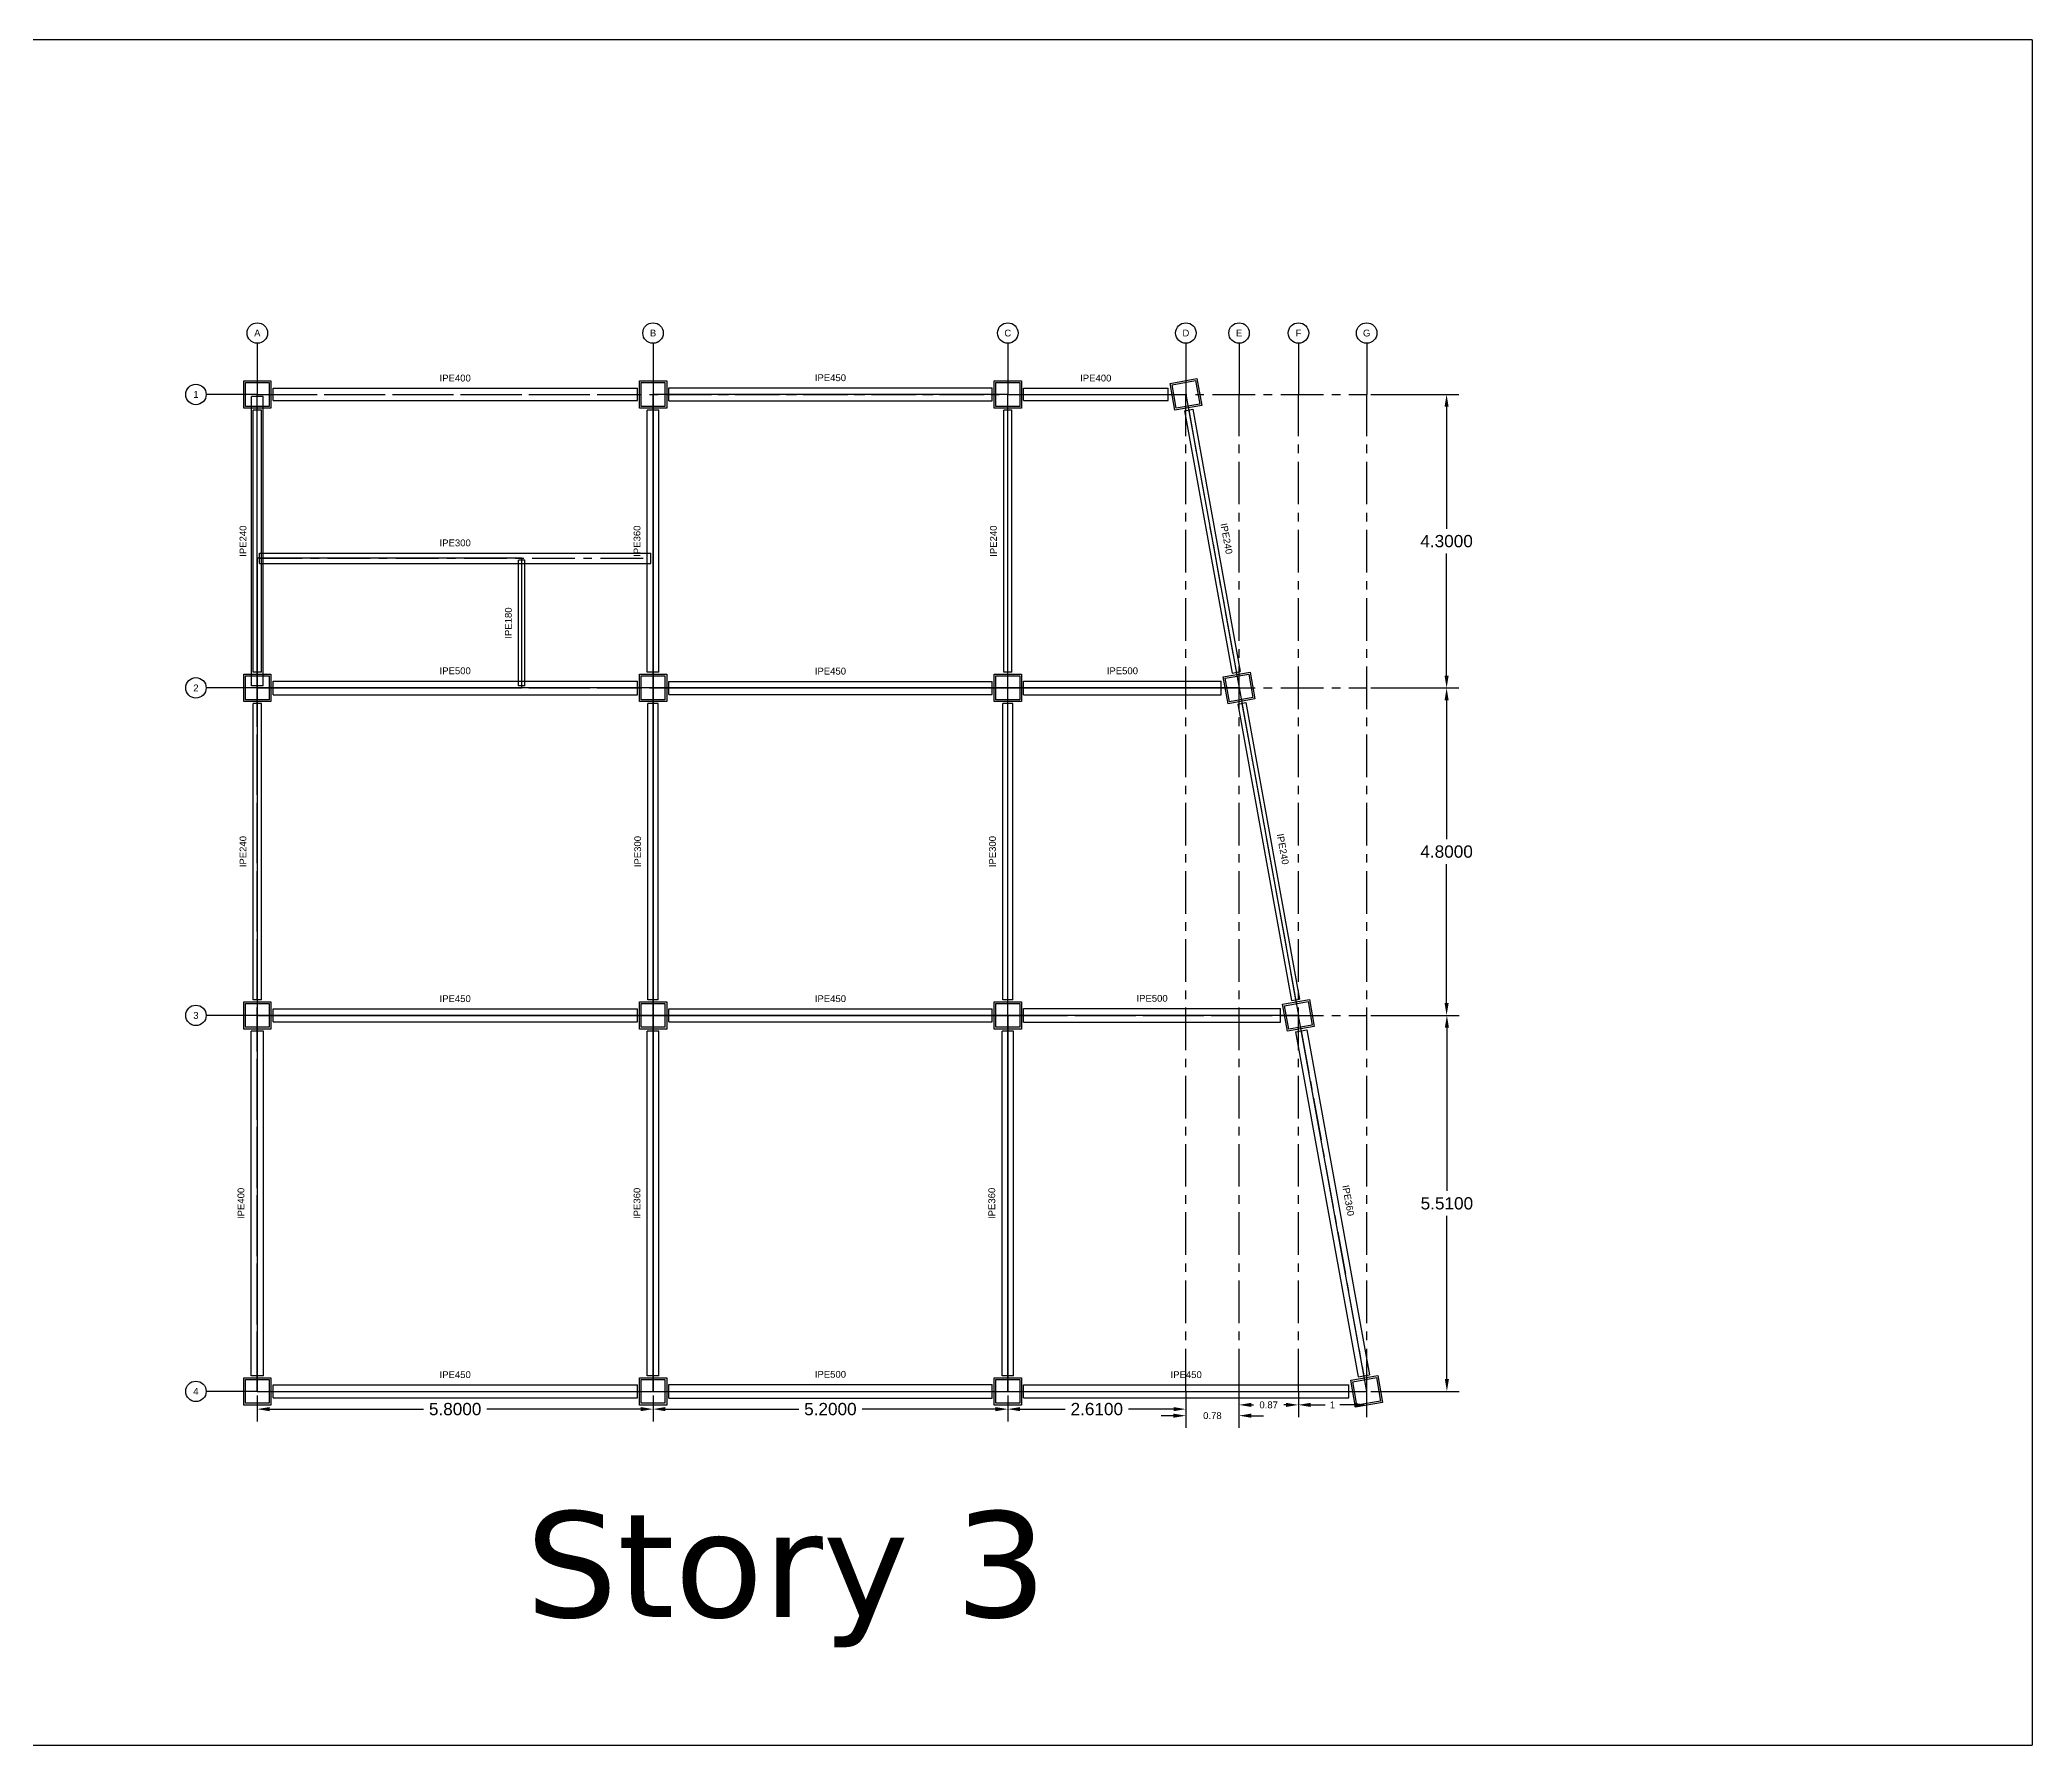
# Model space of a CAD drawing. Header units: metres. Extents: x 158 to 495, y 93 to 262.
# Drawn here: x 244.16 to 273.36, y 197.9 to 222.89 of the extents above; entities that cross this region are included whole.
import ezdxf
from ezdxf.enums import TextEntityAlignment as Align

# ---------------------------------------------------------------- set-up
doc = ezdxf.new("R2010")
doc.units = ezdxf.units.M
doc.header["$MEASUREMENT"] = 0
doc.linetypes.add('CENTER', pattern=[2, 1.25, -0.25, 0.25, -0.25])
doc.styles.get("Standard").update_dxf_attribs({"font": 'arial.ttf'})
doc.dimstyles.get("Standard").update_dxf_attribs({"dimtxt": 0.18, "dimasz": 0.18, "dimexe": 0.18, "dimexo": 0.0625, "dimgap": 0.09, "dimtad": 0, "dimtih": 1, "dimtoh": 1, "dimdec": 4, "dimzin": 0, "dimdsep": 46, "dimtxsty": 'Standard', "dimcen": 0.09, "dimadec": 0, "dimazin": 0, "dimtfac": 1, "dimtdec": 4, "dimtofl": 0, "dimtmove": 0, "dimatfit": 3, "dimfxl": 1, "dimtolj": 1, "dimtzin": 0, "dimarcsym": 0})

# ---------------------------------------------------------------- blocks, each defined once
blk = doc.blocks.new('*D199')
at = {"color": 0, "lineweight": -2, "transparency": 16777216}
for p, q in [((247.349, 203.018), (247.349, 202.64)), ((253.149, 203.018), (253.149, 202.64)), ((247.529, 202.82), (249.786, 202.82)), ((252.969, 202.82), (250.713, 202.82))]:
    blk.add_line(p, q, dxfattribs=at)
at = {"color": 0, "transparency": 16777216}
for points in [[(247.529, 202.85), (247.529, 202.79), (247.349, 202.82)], [(252.969, 202.85), (252.969, 202.79), (253.149, 202.82)]]:
    blk.add_solid(points, dxfattribs=at)
at = {"layer": 'Defpoints', "color": 0, "transparency": 16777216}
for p in [(247.349, 203.08), (253.149, 203.08), (253.149, 202.82)]:
    blk.add_point(p, dxfattribs=at)
at = {"color": 0, "transparency": 16777216, "insert": (250.249, 202.82), "char_height": 0.18, "attachment_point": 5}
blk.add_mtext('\\A1;5.8000', dxfattribs=at)
blk = doc.blocks.new('*D200')
at = {"color": 0, "lineweight": -2, "transparency": 16777216}
for p, q in [((253.149, 203.018), (253.149, 202.64)), ((258.349, 203.018), (258.349, 202.64)), ((253.329, 202.82), (255.286, 202.82)), ((258.169, 202.82), (256.213, 202.82))]:
    blk.add_line(p, q, dxfattribs=at)
at = {"color": 0, "transparency": 16777216}
for points in [[(253.329, 202.85), (253.329, 202.79), (253.149, 202.82)], [(258.169, 202.85), (258.169, 202.79), (258.349, 202.82)]]:
    blk.add_solid(points, dxfattribs=at)
at = {"layer": 'Defpoints', "color": 0, "transparency": 16777216}
for p in [(253.149, 203.08), (258.349, 203.08), (258.349, 202.82)]:
    blk.add_point(p, dxfattribs=at)
at = {"color": 0, "transparency": 16777216, "insert": (255.749, 202.82), "char_height": 0.18, "attachment_point": 5}
blk.add_mtext('\\A1;5.2000', dxfattribs=at)
blk = doc.blocks.new('*D201')
at = {"color": 0, "lineweight": -2, "transparency": 16777216}
for p, q in [((258.349, 203.018), (258.349, 202.64)), ((260.959, 203.018), (260.959, 202.64)), ((258.529, 202.82), (259.19, 202.82)), ((260.779, 202.82), (260.119, 202.82))]:
    blk.add_line(p, q, dxfattribs=at)
at = {"color": 0, "transparency": 16777216}
for points in [[(258.529, 202.85), (258.529, 202.79), (258.349, 202.82)], [(260.779, 202.85), (260.779, 202.79), (260.959, 202.82)]]:
    blk.add_solid(points, dxfattribs=at)
at = {"layer": 'Defpoints', "color": 0, "transparency": 16777216}
for p in [(258.349, 203.08), (260.959, 203.08), (260.959, 202.82)]:
    blk.add_point(p, dxfattribs=at)
at = {"color": 0, "transparency": 16777216, "insert": (259.654, 202.82), "char_height": 0.18, "attachment_point": 5}
blk.add_mtext('\\A1;2.6100', dxfattribs=at)
blk = doc.blocks.new('*D223')
at = {"color": 0, "lineweight": -2, "transparency": 16777216}
for p, q in [((263.672, 217.69), (264.961, 217.69)), ((264.781, 217.51), (264.781, 215.722)), ((264.781, 213.57), (264.781, 215.358)), ((263.672, 213.39), (264.961, 213.39))]:
    blk.add_line(p, q, dxfattribs=at)
at = {"color": 0, "transparency": 16777216}
for points in [[(264.751, 217.51), (264.811, 217.51), (264.781, 217.69)], [(264.751, 213.57), (264.811, 213.57), (264.781, 213.39)]]:
    blk.add_solid(points, dxfattribs=at)
at = {"layer": 'Defpoints', "color": 0, "transparency": 16777216}
for p in [(263.609, 217.69), (263.609, 213.39), (264.781, 213.39)]:
    blk.add_point(p, dxfattribs=at)
at = {"color": 0, "transparency": 16777216, "insert": (264.781, 215.54), "char_height": 0.18, "attachment_point": 5}
blk.add_mtext('\\A1;4.3000', dxfattribs=at)
blk = doc.blocks.new('*D224')
at = {"color": 0, "lineweight": -2, "transparency": 16777216}
for p, q in [((263.672, 213.39), (264.961, 213.39)), ((264.781, 213.21), (264.781, 211.172)), ((264.781, 208.77), (264.781, 210.809)), ((263.672, 208.59), (264.961, 208.59))]:
    blk.add_line(p, q, dxfattribs=at)
at = {"color": 0, "transparency": 16777216}
for points in [[(264.751, 213.21), (264.811, 213.21), (264.781, 213.39)], [(264.751, 208.77), (264.811, 208.77), (264.781, 208.59)]]:
    blk.add_solid(points, dxfattribs=at)
at = {"layer": 'Defpoints', "color": 0, "transparency": 16777216}
for p in [(263.609, 213.39), (263.609, 208.59), (264.781, 208.59)]:
    blk.add_point(p, dxfattribs=at)
at = {"color": 0, "transparency": 16777216, "insert": (264.781, 210.99), "char_height": 0.18, "attachment_point": 5}
blk.add_mtext('\\A1;4.8000', dxfattribs=at)
blk = doc.blocks.new('*D225')
at = {"color": 0, "lineweight": -2, "transparency": 16777216}
for p, q in [((263.672, 208.59), (264.965, 208.59)), ((264.785, 208.41), (264.785, 206.017)), ((264.785, 203.26), (264.785, 205.654)), ((263.672, 203.08), (264.965, 203.08))]:
    blk.add_line(p, q, dxfattribs=at)
at = {"color": 0, "transparency": 16777216}
for points in [[(264.755, 208.41), (264.815, 208.41), (264.785, 208.59)], [(264.755, 203.26), (264.815, 203.26), (264.785, 203.08)]]:
    blk.add_solid(points, dxfattribs=at)
at = {"layer": 'Defpoints', "color": 0, "transparency": 16777216}
for p in [(263.609, 208.59), (263.609, 203.08), (264.785, 203.08)]:
    blk.add_point(p, dxfattribs=at)
at = {"color": 0, "transparency": 16777216, "insert": (264.785, 205.835), "char_height": 0.18, "attachment_point": 5}
blk.add_mtext('\\A1;5.5100', dxfattribs=at)
blk = doc.blocks.new('*D241')
at = {"color": 0, "lineweight": -2, "transparency": 16777216}
for p, q in [((260.958, 203.079), (260.958, 202.544)), ((261.738, 203.079), (261.738, 202.544)), ((260.778, 202.724), (260.598, 202.724)), ((261.918, 202.724), (262.098, 202.724))]:
    blk.add_line(p, q, dxfattribs=at)
at = {"color": 0, "transparency": 16777216}
for points in [[(260.778, 202.754), (260.778, 202.694), (260.958, 202.724)], [(261.918, 202.754), (261.918, 202.694), (261.738, 202.724)]]:
    blk.add_solid(points, dxfattribs=at)
at = {"layer": 'Defpoints', "color": 0, "transparency": 16777216}
for p in [(260.958, 203.142), (261.738, 203.142), (261.738, 202.724)]:
    blk.add_point(p, dxfattribs=at)
at = {"color": 0, "transparency": 16777216, "insert": (261.348, 202.724), "char_height": 0.18, "attachment_point": 5}
blk.add_mtext('\\A1;{\\H0.55556x;0.78}', dxfattribs=at)
blk = doc.blocks.new('*D242')
at = {"color": 0, "lineweight": -2, "transparency": 16777216}
for p, q in [((261.738, 203.079), (261.738, 202.702)), ((262.608, 203.079), (262.608, 202.702)), ((261.918, 202.882), (261.953, 202.882)), ((262.428, 202.882), (262.393, 202.882))]:
    blk.add_line(p, q, dxfattribs=at)
at = {"color": 0, "transparency": 16777216}
for points in [[(261.918, 202.912), (261.918, 202.852), (261.738, 202.882)], [(262.428, 202.912), (262.428, 202.852), (262.608, 202.882)]]:
    blk.add_solid(points, dxfattribs=at)
at = {"layer": 'Defpoints', "color": 0, "transparency": 16777216}
for p in [(261.738, 203.142), (262.608, 203.142), (262.608, 202.882)]:
    blk.add_point(p, dxfattribs=at)
at = {"color": 0, "transparency": 16777216, "insert": (262.173, 202.882), "char_height": 0.18, "attachment_point": 5}
blk.add_mtext('\\A1;{\\H0.55556x;0.87}', dxfattribs=at)
blk = doc.blocks.new('*D243')
at = {"color": 0, "lineweight": -2, "transparency": 16777216}
for p, q in [((262.608, 203.079), (262.608, 202.702)), ((263.608, 203.079), (263.608, 202.702)), ((262.788, 202.882), (262.999, 202.882)), ((263.428, 202.882), (263.216, 202.882))]:
    blk.add_line(p, q, dxfattribs=at)
at = {"color": 0, "transparency": 16777216}
for points in [[(262.788, 202.912), (262.788, 202.852), (262.608, 202.882)], [(263.428, 202.912), (263.428, 202.852), (263.608, 202.882)]]:
    blk.add_solid(points, dxfattribs=at)
at = {"layer": 'Defpoints', "color": 0, "transparency": 16777216}
for p in [(262.608, 203.142), (263.608, 203.142), (263.608, 202.882)]:
    blk.add_point(p, dxfattribs=at)
at = {"color": 0, "transparency": 16777216, "insert": (263.108, 202.882), "char_height": 0.18, "attachment_point": 5}
blk.add_mtext('\\A1;{\\H0.55556x;1}', dxfattribs=at)

msp = doc.modelspace()

# ---------------------------------------------------------------- linework, layer by layer
for p, q in [((273.36349, 222.88731), (238.01805, 222.88731)), ((273.36349, 222.88731), (273.36349, 197.89559)), ((238.01805, 197.89559), (273.36349, 197.89559))]:
    msp.add_line(p, q)
at = {"linetype": 'Continuous'}
for p, q in [((247.34939, 218.44046), (247.34939, 217.69046)), ((253.14939, 218.44046), (253.14939, 217.69046)), ((258.34939, 218.44046), (258.34939, 217.69046)), ((260.95939, 218.44046), (260.95939, 217.69046)), ((261.73939, 218.44046), (261.73939, 217.69046)), ((262.60939, 218.44046), (262.60939, 217.69046)), ((263.60939, 218.44046), (263.60939, 217.69046)), ((247.34939, 217.69046), (246.59939, 217.69046)), ((247.26439, 213.42046), (247.26439, 217.66046)), ((247.43439, 217.66046), (247.26439, 217.66046)), ((247.43439, 213.42046), (247.43439, 217.66046)), ((247.57939, 217.78046), (252.91939, 217.78046)), ((247.57939, 217.60046), (247.57939, 217.78046)), ((247.57939, 217.60046), (252.91939, 217.60046)), ((252.91939, 217.60046), (252.91939, 217.78046)), ((253.37939, 217.78546), (258.11939, 217.78546)), ((253.37939, 217.59546), (253.37939, 217.78546)), ((253.37939, 217.59546), (258.11939, 217.59546)), ((258.11939, 217.59546), (258.11939, 217.78546)), ((258.57939, 217.78046), (260.6977, 217.78046)), ((258.57939, 217.60046), (258.57939, 217.78046)), ((258.57939, 217.60046), (260.6977, 217.60046)), ((260.6977, 217.60046), (260.6977, 217.78046)), ((247.28939, 213.62046), (247.28939, 217.46046)), ((247.40939, 217.46046), (247.28939, 217.46046)), ((247.40939, 213.62046), (247.40939, 217.46046)), ((253.06439, 213.62046), (253.06439, 217.46046)), ((253.23439, 217.46046), (253.06439, 217.46046)), ((253.23439, 213.62046), (253.23439, 217.46046)), ((258.28939, 213.62046), (258.28939, 217.46046)), ((258.40939, 217.46046), (258.28939, 217.46046)), ((258.40939, 213.62046), (258.40939, 217.46046)), ((260.94158, 217.45248), (261.05965, 217.4739)), ((260.94158, 217.45248), (261.63913, 213.60702)), ((261.05965, 217.4739), (261.7572, 213.62844)), ((247.37939, 215.36546), (253.11939, 215.36546)), ((247.37939, 215.21546), (247.37939, 215.36546)), ((251.17889, 213.42046), (251.17889, 215.26046)), ((251.26989, 215.26046), (251.17889, 215.26046)), ((251.26989, 213.42046), (251.26989, 215.26046)), ((253.11939, 215.21546), (253.11939, 215.36546)), ((247.37939, 215.21546), (253.11939, 215.21546)), ((247.40939, 213.62046), (247.28939, 213.62046)), ((247.57939, 213.49046), (252.91939, 213.49046)), ((247.57939, 213.29046), (247.57939, 213.49046)), ((252.91939, 213.29046), (252.91939, 213.49046)), ((253.23439, 213.62046), (253.06439, 213.62046)), ((253.37939, 213.48546), (258.11939, 213.48546)), ((253.37939, 213.29546), (253.37939, 213.48546)), ((258.11939, 213.29546), (258.11939, 213.48546)), ((258.40939, 213.62046), (258.28939, 213.62046)), ((258.57939, 213.49046), (261.4777, 213.49046)), ((258.57939, 213.29046), (258.57939, 213.49046)), ((261.4777, 213.29046), (261.4777, 213.49046)), ((261.63913, 213.60702), (261.7572, 213.62844)), ((247.34939, 213.39046), (246.59939, 213.39046)), ((247.43439, 213.42046), (247.26439, 213.42046)), ((247.57939, 213.29046), (252.91939, 213.29046)), ((251.26989, 213.42046), (251.17889, 213.42046)), ((253.37939, 213.29546), (258.11939, 213.29546)), ((258.57939, 213.29046), (261.4777, 213.29046)), ((261.72154, 213.15251), (261.83962, 213.17391)), ((261.83962, 213.17391), (262.62724, 208.82841)), ((247.28939, 208.82046), (247.28939, 213.16046)), ((247.40939, 213.16046), (247.28939, 213.16046)), ((247.40939, 208.82046), (247.40939, 213.16046)), ((253.07439, 208.82046), (253.07439, 213.16046)), ((253.22439, 213.16046), (253.07439, 213.16046)), ((253.22439, 208.82046), (253.22439, 213.16046)), ((258.27439, 208.82046), (258.27439, 213.16046)), ((258.42439, 213.16046), (258.27439, 213.16046)), ((258.42439, 208.82046), (258.42439, 213.16046)), ((261.72154, 213.15251), (262.50916, 208.80701)), ((247.40939, 208.82046), (247.28939, 208.82046)), ((253.22439, 208.82046), (253.07439, 208.82046)), ((258.42439, 208.82046), (258.27439, 208.82046)), ((262.50916, 208.80701), (262.62724, 208.82841)), ((247.34939, 208.59046), (246.59939, 208.59046)), ((247.57939, 208.68546), (252.91939, 208.68546)), ((247.57939, 208.49546), (247.57939, 208.68546)), ((252.91939, 208.49546), (252.91939, 208.68546)), ((253.37939, 208.68546), (258.11939, 208.68546)), ((253.37939, 208.49546), (253.37939, 208.68546)), ((258.11939, 208.49546), (258.11939, 208.68546)), ((258.57939, 208.69046), (262.3477, 208.69046)), ((258.57939, 208.49046), (258.57939, 208.69046)), ((262.3477, 208.49046), (262.3477, 208.69046)), ((247.25939, 203.31046), (247.25939, 208.36046)), ((247.43939, 208.36046), (247.25939, 208.36046)), ((247.43939, 203.31046), (247.43939, 208.36046)), ((247.57939, 208.49546), (252.91939, 208.49546)), ((253.06439, 203.31046), (253.06439, 208.36046)), ((253.23439, 208.36046), (253.06439, 208.36046)), ((253.23439, 203.31046), (253.23439, 208.36046)), ((253.37939, 208.49546), (258.11939, 208.49546)), ((258.26439, 203.31046), (258.26439, 208.36046)), ((258.43439, 208.36046), (258.26439, 208.36046)), ((258.43439, 203.31046), (258.43439, 208.36046)), ((258.57939, 208.49046), (262.3477, 208.49046)), ((262.56701, 208.348), (262.73427, 208.37835)), ((262.56701, 208.348), (263.48451, 203.29257)), ((262.73427, 208.37835), (263.65178, 203.32292)), ((247.43939, 203.31046), (247.25939, 203.31046)), ((253.23439, 203.31046), (253.06439, 203.31046)), ((258.43439, 203.31046), (258.26439, 203.31046)), ((263.48451, 203.29257), (263.65178, 203.32292)), ((247.34939, 203.08046), (246.59939, 203.08046)), ((247.57939, 203.17546), (252.91939, 203.17546)), ((247.57939, 202.98546), (247.57939, 203.17546)), ((247.57939, 202.98546), (252.91939, 202.98546)), ((252.91939, 202.98546), (252.91939, 203.17546)), ((253.37939, 203.18046), (258.11939, 203.18046)), ((253.37939, 202.98046), (253.37939, 203.18046)), ((253.37939, 202.98046), (258.11939, 202.98046)), ((258.11939, 202.98046), (258.11939, 203.18046)), ((258.57939, 203.17546), (263.3477, 203.17546)), ((258.57939, 202.98546), (258.57939, 203.17546)), ((258.57939, 202.98546), (263.3477, 202.98546)), ((263.3477, 202.98546), (263.3477, 203.17546))]:
    msp.add_line(p, q, dxfattribs=at)
at = {"linetype": 'CENTER', "ltscale": 0.5}
for p, q in [((247.34939, 203.08046), (247.34939, 217.69046)), ((247.34939, 217.69046), (263.60939, 217.69046)), ((247.34939, 213.42046), (247.34939, 217.66046)), ((247.57939, 217.69046), (252.91939, 217.69046)), ((253.14939, 203.08046), (253.14939, 217.69046)), ((253.37939, 217.69046), (258.11939, 217.69046)), ((258.34939, 203.08046), (258.34939, 217.69046)), ((258.57939, 217.69046), (260.6977, 217.69046)), ((260.95939, 203.08046), (260.95939, 217.69046)), ((261.73939, 203.08046), (261.73939, 217.69046)), ((262.60939, 203.08046), (262.60939, 217.69046)), ((263.60939, 203.08046), (263.60939, 217.69046)), ((247.34939, 213.62046), (247.34939, 217.46046)), ((253.14939, 213.62046), (253.14939, 217.46046)), ((258.34939, 213.62046), (258.34939, 217.46046)), ((261.00062, 217.46319), (261.69817, 213.61773)), ((247.37939, 215.29046), (253.11939, 215.29046)), ((251.22439, 213.42046), (251.22439, 215.26046)), ((247.34939, 213.39046), (263.60939, 213.39046)), ((247.57939, 213.39046), (252.91939, 213.39046)), ((253.37939, 213.39046), (258.11939, 213.39046)), ((258.57939, 213.39046), (261.4777, 213.39046)), ((247.34939, 208.82046), (247.34939, 213.16046)), ((253.14939, 208.82046), (253.14939, 213.16046)), ((258.34939, 208.82046), (258.34939, 213.16046)), ((261.78058, 213.16321), (262.5682, 208.81771)), ((247.34939, 208.59046), (263.60939, 208.59046)), ((247.57939, 208.59046), (252.91939, 208.59046)), ((253.37939, 208.59046), (258.11939, 208.59046)), ((258.57939, 208.59046), (262.3477, 208.59046)), ((247.34939, 203.31046), (247.34939, 208.36046)), ((253.14939, 203.31046), (253.14939, 208.36046)), ((258.34939, 203.31046), (258.34939, 208.36046)), ((262.65064, 208.36318), (263.56814, 203.30775)), ((247.34939, 203.08046), (263.60939, 203.08046)), ((247.57939, 203.08046), (252.91939, 203.08046)), ((253.37939, 203.08046), (258.11939, 203.08046)), ((258.57939, 203.08046), (263.3477, 203.08046))]:
    msp.add_line(p, q, dxfattribs=at)
at = {"linetype": 'Continuous'}
for points in [[(247.54939, 217.49046), (247.14939, 217.49046), (247.14939, 217.89046), (247.54939, 217.89046)], [(247.52439, 217.51546), (247.17439, 217.51546), (247.17439, 217.86546), (247.52439, 217.86546)], [(253.34939, 217.49046), (252.94939, 217.49046), (252.94939, 217.89046), (253.34939, 217.89046)], [(253.32439, 217.51546), (252.97439, 217.51546), (252.97439, 217.86546), (253.32439, 217.86546)], [(258.54939, 217.49046), (258.14939, 217.49046), (258.14939, 217.89046), (258.54939, 217.89046)], [(258.52439, 217.51546), (258.17439, 217.51546), (258.17439, 217.86546), (258.52439, 217.86546)], [(261.19108, 217.52823), (260.79716, 217.45877), (260.7277, 217.85269), (261.12162, 217.92215)], [(261.16212, 217.54851), (260.81744, 217.48773), (260.75666, 217.83241), (261.10134, 217.89319)], [(253.14939, 213.39046), (258.34939, 213.39046), (258.34939, 217.69046), (253.14939, 217.69046)], [(258.34939, 217.69046), (260.95939, 217.69046), (261.73939, 213.39046), (258.34939, 213.39046)], [(247.34939, 215.29046), (247.34939, 213.39046), (251.22439, 213.39046), (251.22439, 215.29046)], [(247.54939, 213.19046), (247.14939, 213.19046), (247.14939, 213.59046), (247.54939, 213.59046)], [(247.52439, 213.21546), (247.17439, 213.21546), (247.17439, 213.56546), (247.52439, 213.56546)], [(253.34939, 213.19046), (252.94939, 213.19046), (252.94939, 213.59046), (253.34939, 213.59046)], [(253.32439, 213.21546), (252.97439, 213.21546), (252.97439, 213.56546), (253.32439, 213.56546)], [(258.54939, 213.19046), (258.14939, 213.19046), (258.14939, 213.59046), (258.54939, 213.59046)], [(258.52439, 213.21546), (258.17439, 213.21546), (258.17439, 213.56546), (258.52439, 213.56546)], [(261.97108, 213.22823), (261.57716, 213.15877), (261.5077, 213.55269), (261.90162, 213.62215)], [(261.94212, 213.24851), (261.59744, 213.18773), (261.53666, 213.53241), (261.88134, 213.59319)], [(247.34939, 208.59046), (253.14939, 208.59046), (253.14939, 213.39046), (247.34939, 213.39046)], [(253.14939, 208.59046), (258.34939, 208.59046), (258.34939, 213.39046), (253.14939, 213.39046)], [(258.34939, 213.39046), (261.73939, 213.39046), (262.60939, 208.59046), (258.34939, 208.59046)], [(262.84108, 208.42823), (262.44716, 208.35877), (262.3777, 208.75269), (262.77162, 208.82215)], [(262.81212, 208.44851), (262.46744, 208.38773), (262.40666, 208.73241), (262.75134, 208.79319)], [(247.54939, 208.39046), (247.14939, 208.39046), (247.14939, 208.79046), (247.54939, 208.79046)], [(247.52439, 208.41546), (247.17439, 208.41546), (247.17439, 208.76546), (247.52439, 208.76546)], [(247.34939, 203.08046), (253.14939, 203.08046), (253.14939, 208.59046), (247.34939, 208.59046)], [(253.34939, 208.39046), (252.94939, 208.39046), (252.94939, 208.79046), (253.34939, 208.79046)], [(253.32439, 208.41546), (252.97439, 208.41546), (252.97439, 208.76546), (253.32439, 208.76546)], [(253.14939, 203.08046), (258.34939, 203.08046), (258.34939, 208.59046), (253.14939, 208.59046)], [(258.54939, 208.39046), (258.14939, 208.39046), (258.14939, 208.79046), (258.54939, 208.79046)], [(258.52439, 208.41546), (258.17439, 208.41546), (258.17439, 208.76546), (258.52439, 208.76546)], [(258.34939, 208.59046), (258.34939, 203.08046), (263.60939, 203.08046), (262.60939, 208.59046)], [(247.54939, 202.88046), (247.14939, 202.88046), (247.14939, 203.28046), (247.54939, 203.28046)], [(247.52439, 202.90546), (247.17439, 202.90546), (247.17439, 203.25546), (247.52439, 203.25546)], [(253.34939, 202.88046), (252.94939, 202.88046), (252.94939, 203.28046), (253.34939, 203.28046)], [(253.32439, 202.90546), (252.97439, 202.90546), (252.97439, 203.25546), (253.32439, 203.25546)], [(258.54939, 202.88046), (258.14939, 202.88046), (258.14939, 203.28046), (258.54939, 203.28046)], [(258.52439, 202.90546), (258.17439, 202.90546), (258.17439, 203.25546), (258.52439, 203.25546)], [(263.84108, 202.91823), (263.44716, 202.84877), (263.3777, 203.24269), (263.77162, 203.31215)], [(263.81212, 202.93851), (263.46744, 202.87773), (263.40666, 203.22241), (263.75134, 203.28319)]]:
    msp.add_lwpolyline(points, close=True, dxfattribs=at)
for centre in [(247.34939, 218.59046), (253.14939, 218.59046), (258.34939, 218.59046), (260.95939, 218.59046), (261.73939, 218.59046), (262.60939, 218.59046), (263.60939, 218.59046), (246.44939, 217.69046), (246.44939, 213.39046), (246.44939, 208.59046), (246.44939, 203.08046)]:
    msp.add_circle(centre, 0.15, dxfattribs=at)

# ---------------------------------------------------------------- texts
for s, p in [('A', (247.34939, 218.59046)), ('B', (253.14939, 218.59046)), ('C', (258.34939, 218.59046)), ('D', (260.95939, 218.59046)), ('E', (261.73939, 218.59046)), ('F', (262.60939, 218.59046)), ('G', (263.60939, 218.59046)), ('IPE400', (250.24939, 217.93046)), ('IPE450', (255.74939, 217.93546)), ('IPE400', (259.63855, 217.93046)), ('1', (246.44939, 217.69046)), ('IPE300', (250.24939, 215.51546)), ('IPE500', (250.24939, 213.64046)), ('IPE450', (255.74939, 213.63546)), ('IPE500', (260.02855, 213.64046)), ('2', (246.44939, 213.39046)), ('IPE450', (250.24939, 208.83546)), ('IPE450', (255.74939, 208.83546)), ('IPE500', (260.46355, 208.84046)), ('3', (246.44939, 208.59046)), ('IPE450', (250.24939, 203.32546)), ('IPE500', (255.74939, 203.33046)), ('IPE450', (260.96355, 203.32546)), ('4', (246.44939, 203.08046))]:
    msp.add_text(s, height=0.1).set_placement(p, align=Align.MIDDLE)
for s, rotation, p in [('IPE240', 90, (247.13939, 215.54046)), ('IPE360', 90, (252.91439, 215.54046)), ('IPE240', 90, (258.13939, 215.54046)), ('IPE240', 280.281393, (261.55602, 215.57794)), ('IPE180', 90, (251.02889, 214.34046)), ('IPE240', 90, (247.13939, 210.99046)), ('IPE300', 90, (252.92439, 210.99046)), ('IPE300', 90, (258.12439, 210.99046)), ('IPE240', 280.273331, (262.38102, 211.02791)), ('IPE400', 90, (247.10939, 205.83546)), ('IPE360', 90, (252.91439, 205.83546)), ('IPE360', 90, (258.11439, 205.83546)), ('IPE360', 280.286544, (263.34061, 205.87743))]:
    msp.add_text(s, height=0.1, rotation=rotation).set_placement(p, align=Align.MIDDLE)
at = {"insert": (251.28048, 201.32293), "char_height": 1.55, "attachment_point": 1}
msp.add_mtext_dynamic_manual_height_columns('{\\fVerdana|b0|i0|c0|p34;Story 3}', width=8.7628607, gutter_width=1, heights=[0], dxfattribs=at)

# ---------------------------------------------------------------- dimensions: what is measured, and where the dimension line sits
for base, p1, p2, picture, middle in [((264.78094, 213.39046), (263.60939, 217.69046), (263.60939, 213.39046), '*D223', (264.78094, 215.54046)), ((264.78094, 208.59046), (263.60939, 213.39046), (263.60939, 208.59046), '*D224', (264.78094, 210.99046)), ((264.78513, 203.08046), (263.60939, 208.59046), (263.60939, 203.08046), '*D225', (264.78513, 205.83546))]:
    dim = msp.add_linear_dim(base=base, p1=p1, p2=p2, angle=90, dimstyle='Standard')
    dim.commit()
    dim.dimension.update_dxf_attribs({"geometry": picture, "text_midpoint": middle})
for base, p1, p2, picture, middle in [((253.14939, 202.82046), (247.34939, 203.08046), (253.14939, 203.08046), '*D199', (250.24939, 202.82046)), ((258.34939, 202.82046), (253.14939, 203.08046), (258.34939, 203.08046), '*D200', (255.74939, 202.82046)), ((260.95939, 202.82046), (258.34939, 203.08046), (260.95939, 203.08046), '*D201', (259.65439, 202.82046))]:
    dim = msp.add_linear_dim(base=base, p1=p1, p2=p2, dimstyle='Standard')
    dim.commit()
    dim.dimension.update_dxf_attribs({"geometry": picture, "text_midpoint": middle})
for base, p1, p2, text, picture, middle in [((261.73768, 202.72394), (260.95768, 203.14153), (261.73768, 203.14153), '{\\H0.55556x;0.78}', '*D241', (261.34768, 202.72394)), ((262.60768, 202.88153), (261.73768, 203.14153), (262.60768, 203.14153), '{\\H0.55556x;0.87}', '*D242', (262.17268, 202.88153))]:
    dim = msp.add_linear_dim(base=base, p1=p1, p2=p2, text=text, dimstyle='Standard')
    dim.commit()
    dim.dimension.update_dxf_attribs({"geometry": picture, "text_midpoint": middle, "dimtype": 160})
dim = msp.add_linear_dim(base=(263.60768, 202.88153), p1=(262.60768, 203.14153), p2=(263.60768, 203.14153), text='{\\H0.55556x;1}', dimstyle='Standard')
dim.commit()
dim.dimension.update_dxf_attribs({"geometry": '*D243', "text_midpoint": (263.10768, 202.88153)})

doc.saveas('drawing.dxf')
